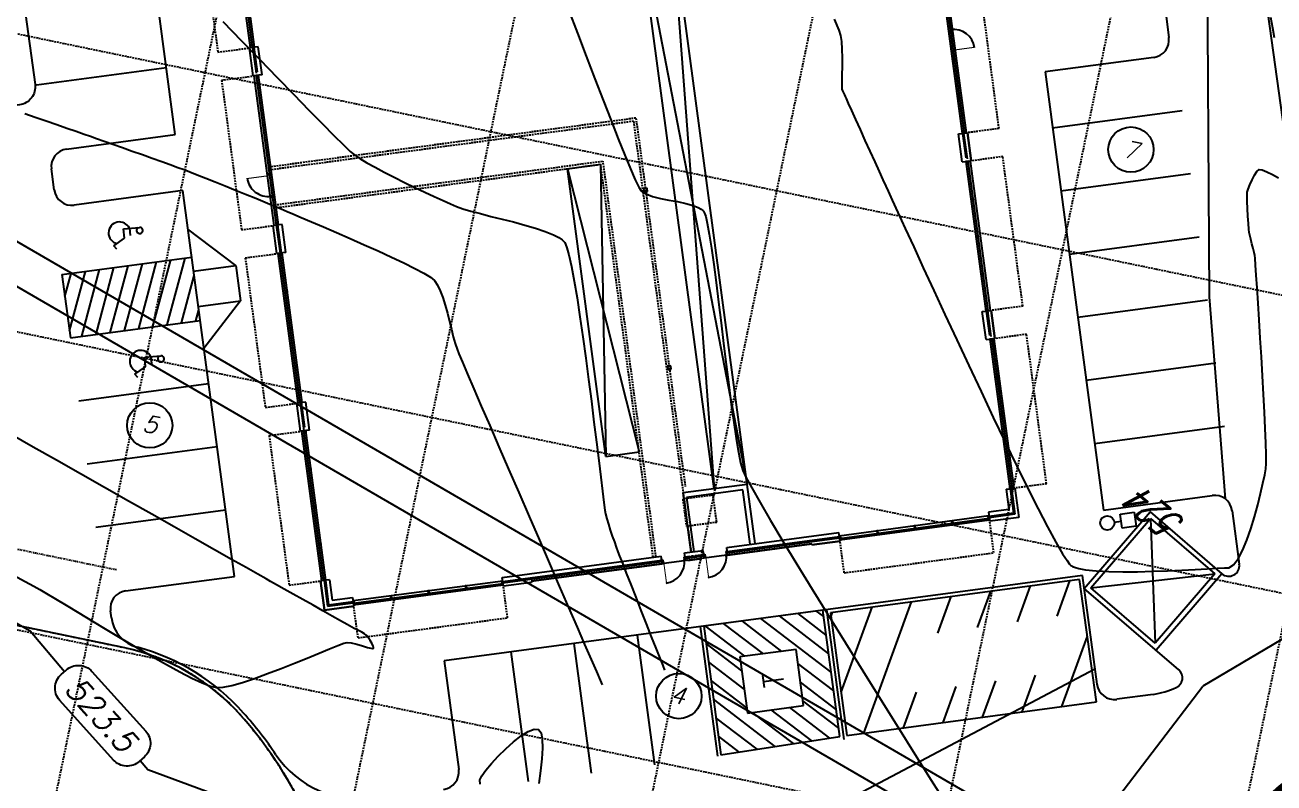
# Model space of a CAD drawing. Header units: inches. Extents: x 3071 to 5995, y 4947 to 7102.
# Drawn here: x 4533.5 to 4710, y 6255.8 to 6362.9 of the extents above; entities that cross this region are included whole.
import ezdxf
from ezdxf.enums import TextEntityAlignment as Align

# ---------------------------------------------------------------- set-up
doc = ezdxf.new("R2010")
doc.units = ezdxf.units.IN
doc.header["$MEASUREMENT"] = 0
for name, pattern in [('CENTER', [2, 1.25, -0.25, 0.25, -0.25]), ('CENTERX2', [4, 2.5, -0.5, 0.5, -0.5]), ('DASHED2', [0.375, 0.25, -0.125]), ('DIVIDE2', [0.625, 0.25, -0.125, 0, -0.125, 0, -0.125]), ('HIDDEN', [0.375, 0.25, -0.125])]:
    doc.linetypes.add(name, pattern=pattern)
for name, color, linetype in [('A-AREA', 77, 'Continuous'), ('A-COL', 77, 'CENTERX2'), ('A-COL-GRID', 6, 'CENTER'), ('A-FLOR-LEVL', 77, 'Continuous'), ('A-FLOR-OVHD', 8, 'DASHED2'), ('A-GLAZ', 77, 'Continuous'), ('A-GLAZ-SILL', 77, 'Continuous'), ('A-WALL', 77, 'Continuous'), ('A-WALL-FUTR', 5, 'DASHED2'), ('A-WALL-INTR', 77, 'Continuous'), ('A-WALL-MASN', 5, 'Continuous'), ('BOC', 4, 'Continuous'), ('COUNT', 11, 'Continuous'), ('DUMPSTER', 7, 'Continuous'), ('EC', 3, 'Continuous'), ('EX-BOC', 41, 'Continuous'), ('EX-STORM', 150, 'Continuous'), ('FIRELANE', 5, 'HIDDEN'), ('GRID', 254, 'HIDDEN'), ('hatch-ol', 7, 'Continuous'), ('HC-HATCH', 11, 'Continuous'), ('HC-MAN', 11, 'Continuous'), ('INLET PROTECTION', 5, 'Continuous'), ('LIGHTS', 7, 'Continuous'), ('LOADING-HAT', 253, 'Continuous'), ('PC', 43, 'Continuous'), ('STRIPING', 11, 'Continuous'), ('TRANS-PAD', 8, 'Continuous')]:
    doc.layers.add(name, color=color, linetype=linetype)
doc.layers.add('screen', color=2, linetype='Continuous', lineweight=0)
doc.styles.add('L60', font='SIMPLEX.shx', dxfattribs={"height": 2.4})
doc.styles.add('L80', font='simplex.shx', dxfattribs={"oblique": 15, "height": 4})
doc.styles.add('L80C', font='simplex.shx', dxfattribs={"width": 0.75, "oblique": 22, "height": 4})
doc.styles.add('SIMPLEX', font='simplex.shx')

# ---------------------------------------------------------------- blocks, each defined once
blk = doc.blocks.new('36R')
at = {"const_width": 1.75}
blk.add_lwpolyline([(-0.9, 0), (-0.9, 36)], dxfattribs=at)
blk.add_arc((0, 0), 36, 90, 180)

msp = doc.modelspace()

# ---------------------------------------------------------------- linework, layer by layer
at = {"color": 7}
for p, q in [((4568.19, 6341.89), (4567.86, 6341.85)), ((4567.88, 6341.68), (4567.86, 6341.85)), ((4568.22, 6341.73), (4567.88, 6341.68)), ((4568.22, 6341.73), (4568.19, 6341.89)), ((4568.61, 6338.75), (4568.28, 6338.71)), ((4568.3, 6338.55), (4568.28, 6338.71)), ((4568.63, 6338.59), (4568.3, 6338.55)), ((4568.63, 6338.59), (4568.61, 6338.75)), ((4629.61, 6288.11), (4629.45, 6288.09)), ((4629.45, 6288.09), (4629.49, 6287.76)), ((4629.61, 6288.11), (4629.66, 6287.78)), ((4632.75, 6288.53), (4632.58, 6288.51)), ((4632.58, 6288.51), (4632.63, 6288.18)), ((4632.79, 6288.2), (4632.63, 6288.18)), ((4632.75, 6288.53), (4632.79, 6288.2)), ((4623.66, 6287.32), (4623.5, 6287.3)), ((4623.5, 6287.3), (4623.54, 6286.97)), ((4623.71, 6286.99), (4623.54, 6286.97)), ((4623.66, 6287.32), (4623.71, 6286.99)), ((4626.8, 6287.74), (4626.64, 6287.72)), ((4626.64, 6287.72), (4626.68, 6287.39)), ((4626.85, 6287.41), (4626.68, 6287.39)), ((4626.8, 6287.74), (4626.85, 6287.41)), ((4629.66, 6287.78), (4629.49, 6287.76))]:
    msp.add_line(p, q, dxfattribs=at)
at = {"color": 7, "const_width": 0.146}
msp.add_lwpolyline([(4664.73, 6359.36), (4667.7, 6359.76)], dxfattribs=at)
at = {"color": 7}
msp.add_arc((4664.74, 6359.29), 3, 7.6144, 97.6144, dxfattribs=at)
at = {"layer": 'A-AREA', "color": 7}
for p, q in [((4565.39, 6359.69), (4562.57, 6380.84)), ((4663.72, 6368.8), (4666.55, 6347.66)), ((4565.23, 6359.67), (4565.39, 6359.69)), ((4565.76, 6355.71), (4565.23, 6359.67)), ((4565.92, 6355.73), (4565.76, 6355.71)), ((4568.75, 6334.58), (4565.92, 6355.73)), ((4666.55, 6347.66), (4666.71, 6347.68)), ((4666.71, 6347.68), (4667.24, 6343.72)), ((4667.24, 6343.72), (4667.08, 6343.69)), ((4667.08, 6343.69), (4669.9, 6322.55)), ((4568.58, 6334.56), (4568.75, 6334.58)), ((4569.11, 6330.6), (4568.58, 6334.56)), ((4569.28, 6330.62), (4569.11, 6330.6)), ((4572.11, 6309.47), (4569.28, 6330.62)), ((4669.9, 6322.55), (4670.07, 6322.57)), ((4670.07, 6322.57), (4670.6, 6318.61)), ((4670.6, 6318.61), (4670.43, 6318.58)), ((4670.43, 6318.58), (4673.26, 6297.44)), ((4571.94, 6309.45), (4572.11, 6309.47)), ((4572.47, 6305.49), (4571.94, 6309.45)), ((4572.64, 6305.51), (4572.47, 6305.49)), ((4575.46, 6284.36), (4572.64, 6305.51)), ((4673.26, 6297.44), (4673.43, 6297.46)), ((4673.43, 6297.46), (4673.98, 6293.33)), ((4673.98, 6293.33), (4669.85, 6292.78)), ((4669.83, 6292.94), (4648.68, 6290.12)), ((4669.85, 6292.78), (4669.83, 6292.94)), ((4648.7, 6289.95), (4644.74, 6289.42)), ((4648.68, 6290.12), (4648.7, 6289.95)), ((4644.72, 6289.59), (4605.07, 6284.29)), ((4644.74, 6289.42), (4644.72, 6289.59)), ((4575.3, 6284.34), (4575.46, 6284.36)), ((4575.85, 6280.21), (4575.3, 6284.34)), ((4601.1, 6283.76), (4579.96, 6280.93)), ((4601.13, 6283.59), (4601.1, 6283.76)), ((4605.09, 6284.12), (4601.13, 6283.59)), ((4605.07, 6284.29), (4605.09, 6284.12)), ((4579.96, 6280.93), (4579.98, 6280.76)), ((4579.98, 6280.76), (4575.85, 6280.21))]:
    msp.add_line(p, q, dxfattribs=at)
at = {"layer": 'A-COL', "color": 7}
for p, q in [((4621.43, 6339.86), (4620.94, 6339.8)), ((4620.94, 6339.8), (4621, 6339.3)), ((4621, 6339.3), (4621.5, 6339.37)), ((4621.5, 6339.37), (4621.43, 6339.86)), ((4624.79, 6314.75), (4624.29, 6314.69)), ((4624.29, 6314.69), (4624.36, 6314.19)), ((4624.85, 6314.26), (4624.79, 6314.75)), ((4624.36, 6314.19), (4624.85, 6314.26))]:
    msp.add_line(p, q, dxfattribs=at)
at = {"layer": 'A-COL-GRID', "color": 7}
msp.add_line((4629.45, 6288.05), (4626.81, 6287.7), dxfattribs=at)
at = {"layer": 'A-FLOR-LEVL', "color": 7}
for p, q in [((4630.9, 6297.37), (4620.12, 6378)), ((4620.12, 6378), (4635.57, 6297.99)), ((4635.57, 6297.99), (4624.79, 6378.63)), ((4624.79, 6378.63), (4630.9, 6297.37)), ((4610.19, 6342.6), (4614.87, 6343.23)), ((4615.62, 6301.94), (4610.19, 6342.6)), ((4610.19, 6342.6), (4620.3, 6302.57)), ((4614.87, 6343.23), (4615.62, 6301.94)), ((4615.62, 6301.94), (4620.3, 6302.57))]:
    msp.add_line(p, q, dxfattribs=at)
at = {"layer": 'A-FLOR-OVHD', "color": 7}
for p, q in [((4557.94, 6380.22), (4560.77, 6359.08)), ((4671.17, 6348.28), (4668.35, 6369.42)), ((4560.77, 6359.08), (4565.23, 6359.67)), ((4561.3, 6355.11), (4565.92, 6355.73)), ((4561.3, 6355.11), (4564.12, 6333.97)), ((4671.17, 6348.28), (4666.55, 6347.66)), ((4671.7, 6344.31), (4667.08, 6343.69)), ((4674.53, 6323.17), (4671.7, 6344.31)), ((4564.12, 6333.97), (4568.75, 6334.58)), ((4564.65, 6330), (4569.28, 6330.62)), ((4564.65, 6330), (4567.48, 6308.86)), ((4674.53, 6323.17), (4669.9, 6322.55)), ((4675.06, 6319.2), (4670.43, 6318.58)), ((4677.89, 6298.06), (4675.06, 6319.2)), ((4567.48, 6308.86), (4572.11, 6309.47)), ((4568.01, 6304.89), (4572.64, 6305.51)), ((4568.01, 6304.89), (4570.84, 6283.75)), ((4677.89, 6298.06), (4673.26, 6297.44)), ((4630.76, 6296.47), (4626.47, 6295.9)), ((4626.47, 6295.9), (4626.98, 6292.1)), ((4631.27, 6292.67), (4630.76, 6296.47)), ((4626.98, 6292.1), (4631.27, 6292.67)), ((4670.44, 6288.32), (4669.83, 6292.94)), ((4649.3, 6285.49), (4648.68, 6290.12)), ((4649.3, 6285.49), (4670.44, 6288.32)), ((4570.84, 6283.75), (4575.46, 6284.36)), ((4601.72, 6279.13), (4601.1, 6283.76)), ((4580.58, 6276.3), (4579.96, 6280.93)), ((4580.58, 6276.3), (4601.72, 6279.13))]:
    msp.add_line(p, q, dxfattribs=at)
at = {"layer": 'A-GLAZ', "color": 7}
for p, q in [((4565.95, 6359.94), (4565.62, 6359.89)), ((4565.62, 6359.89), (4565.64, 6359.73)), ((4565.64, 6359.73), (4565.97, 6359.77)), ((4565.97, 6359.77), (4565.95, 6359.94)), ((4664.89, 6358.2), (4664.56, 6358.15)), ((4664.56, 6358.15), (4664.58, 6357.99)), ((4664.58, 6357.99), (4664.91, 6358.03)), ((4664.91, 6358.03), (4664.89, 6358.2)), ((4566.5, 6355.81), (4566.17, 6355.76)), ((4566.17, 6355.76), (4566.19, 6355.6)), ((4566.19, 6355.6), (4566.52, 6355.64)), ((4566.52, 6355.64), (4566.5, 6355.81)), ((4665.59, 6352.91), (4665.26, 6352.87)), ((4665.26, 6352.87), (4665.28, 6352.7)), ((4665.28, 6352.7), (4665.61, 6352.75)), ((4665.61, 6352.75), (4665.59, 6352.91)), ((4567.21, 6350.52), (4566.88, 6350.48)), ((4566.88, 6350.48), (4566.9, 6350.31)), ((4566.9, 6350.31), (4567.23, 6350.36)), ((4567.23, 6350.36), (4567.21, 6350.52)), ((4666.28, 6347.79), (4665.95, 6347.75)), ((4665.95, 6347.75), (4665.97, 6347.58)), ((4665.97, 6347.58), (4666.3, 6347.62)), ((4666.3, 6347.62), (4666.28, 6347.79)), ((4567.91, 6345.23), (4567.58, 6345.19)), ((4567.58, 6345.19), (4567.61, 6345.02)), ((4567.61, 6345.02), (4567.94, 6345.07)), ((4567.94, 6345.07), (4567.91, 6345.23)), ((4666.83, 6343.66), (4666.5, 6343.62)), ((4666.5, 6343.62), (4666.52, 6343.45)), ((4666.52, 6343.45), (4666.85, 6343.5)), ((4666.85, 6343.5), (4666.83, 6343.66)), ((4568.62, 6339.95), (4568.29, 6339.9)), ((4568.29, 6339.9), (4568.31, 6339.74)), ((4568.31, 6339.74), (4568.64, 6339.78)), ((4568.64, 6339.78), (4568.62, 6339.95)), ((4667.54, 6338.37), (4667.21, 6338.33)), ((4667.21, 6338.33), (4667.23, 6338.16)), ((4667.23, 6338.16), (4667.56, 6338.21)), ((4667.56, 6338.21), (4667.54, 6338.37)), ((4569.31, 6334.83), (4568.98, 6334.78)), ((4568.98, 6334.78), (4569, 6334.62)), ((4569, 6334.62), (4569.33, 6334.66)), ((4569.33, 6334.66), (4569.31, 6334.83)), ((4668.24, 6333.09), (4667.91, 6333.04)), ((4667.91, 6333.04), (4667.93, 6332.88)), ((4667.93, 6332.88), (4668.26, 6332.92)), ((4668.26, 6332.92), (4668.24, 6333.09)), ((4569.86, 6330.7), (4569.53, 6330.65)), ((4569.53, 6330.65), (4569.55, 6330.49)), ((4569.55, 6330.49), (4569.88, 6330.53)), ((4569.88, 6330.53), (4569.86, 6330.7)), ((4668.95, 6327.8), (4668.62, 6327.76)), ((4668.62, 6327.76), (4668.64, 6327.59)), ((4668.64, 6327.59), (4668.97, 6327.64)), ((4668.97, 6327.64), (4668.95, 6327.8)), ((4570.56, 6325.41), (4570.23, 6325.37)), ((4570.23, 6325.37), (4570.26, 6325.2)), ((4570.26, 6325.2), (4570.59, 6325.25)), ((4570.59, 6325.25), (4570.56, 6325.41)), ((4669.63, 6322.68), (4669.3, 6322.64)), ((4669.3, 6322.64), (4669.33, 6322.47)), ((4669.33, 6322.47), (4669.66, 6322.52)), ((4669.66, 6322.52), (4669.63, 6322.68)), ((4571.27, 6320.12), (4570.94, 6320.08)), ((4570.94, 6320.08), (4570.96, 6319.91)), ((4570.96, 6319.91), (4571.29, 6319.96)), ((4571.29, 6319.96), (4571.27, 6320.12)), ((4670.19, 6318.55), (4669.86, 6318.51)), ((4669.86, 6318.51), (4669.88, 6318.34)), ((4669.88, 6318.34), (4670.21, 6318.39)), ((4670.21, 6318.39), (4670.19, 6318.55)), ((4571.98, 6314.84), (4571.65, 6314.79)), ((4571.65, 6314.79), (4571.67, 6314.63)), ((4571.67, 6314.63), (4572, 6314.67)), ((4572, 6314.67), (4571.98, 6314.84)), ((4670.89, 6313.26), (4670.56, 6313.22)), ((4670.56, 6313.22), (4670.58, 6313.05)), ((4670.58, 6313.05), (4670.91, 6313.1)), ((4670.91, 6313.1), (4670.89, 6313.26)), ((4572.66, 6309.72), (4572.33, 6309.67)), ((4572.33, 6309.67), (4572.35, 6309.51)), ((4572.35, 6309.51), (4572.68, 6309.55)), ((4572.68, 6309.55), (4572.66, 6309.72)), ((4671.6, 6307.98), (4671.27, 6307.93)), ((4671.27, 6307.93), (4671.29, 6307.77)), ((4671.29, 6307.77), (4671.62, 6307.81)), ((4671.62, 6307.81), (4671.6, 6307.98)), ((4573.22, 6305.59), (4572.88, 6305.54)), ((4572.88, 6305.54), (4572.91, 6305.38)), ((4573.24, 6305.42), (4573.22, 6305.59)), ((4572.91, 6305.38), (4573.24, 6305.42)), ((4672.31, 6302.69), (4671.98, 6302.65)), ((4671.98, 6302.65), (4672, 6302.48)), ((4672, 6302.48), (4672.33, 6302.53)), ((4672.33, 6302.53), (4672.31, 6302.69)), ((4573.92, 6300.3), (4573.59, 6300.26)), ((4573.59, 6300.26), (4573.61, 6300.09)), ((4573.94, 6300.14), (4573.92, 6300.3)), ((4573.61, 6300.09), (4573.94, 6300.14)), ((4672.99, 6297.57), (4672.66, 6297.53)), ((4672.66, 6297.53), (4672.68, 6297.36)), ((4672.68, 6297.36), (4673.01, 6297.41)), ((4673.01, 6297.41), (4672.99, 6297.57)), ((4574.63, 6295.01), (4574.3, 6294.97)), ((4574.3, 6294.97), (4574.32, 6294.8)), ((4574.65, 6294.85), (4574.63, 6295.01)), ((4574.32, 6294.8), (4574.65, 6294.85)), ((4669.75, 6293.52), (4669.58, 6293.5)), ((4669.58, 6293.5), (4669.63, 6293.17)), ((4669.63, 6293.17), (4669.79, 6293.19)), ((4669.79, 6293.19), (4669.75, 6293.52)), ((4654.05, 6291.42), (4653.89, 6291.4)), ((4654.1, 6291.09), (4654.05, 6291.42)), ((4659.34, 6292.13), (4659.18, 6292.11)), ((4659.18, 6292.11), (4659.22, 6291.78)), ((4659.22, 6291.78), (4659.38, 6291.8)), ((4659.38, 6291.8), (4659.34, 6292.13)), ((4664.63, 6292.84), (4664.46, 6292.81)), ((4664.46, 6292.81), (4664.51, 6292.48)), ((4664.51, 6292.48), (4664.67, 6292.51)), ((4664.67, 6292.51), (4664.63, 6292.84)), ((4575.34, 6289.73), (4575, 6289.68)), ((4575, 6289.68), (4575.03, 6289.52)), ((4575.36, 6289.56), (4575.34, 6289.73)), ((4648.77, 6290.72), (4648.6, 6290.69)), ((4648.6, 6290.69), (4648.65, 6290.36)), ((4648.65, 6290.36), (4648.81, 6290.39)), ((4648.81, 6290.39), (4648.77, 6290.72)), ((4653.89, 6291.4), (4653.93, 6291.07)), ((4653.93, 6291.07), (4654.1, 6291.09)), ((4575.03, 6289.52), (4575.36, 6289.56)), ((4576.02, 6284.61), (4575.69, 6284.56)), ((4575.69, 6284.56), (4575.71, 6284.4)), ((4575.71, 6284.4), (4576.04, 6284.44)), ((4576.04, 6284.44), (4576.02, 6284.61)), ((4590.62, 6282.94), (4590.45, 6282.92)), ((4590.45, 6282.92), (4590.5, 6282.59)), ((4590.5, 6282.59), (4590.66, 6282.61)), ((4590.66, 6282.61), (4590.62, 6282.94)), ((4595.91, 6283.65), (4595.74, 6283.63)), ((4595.74, 6283.63), (4595.78, 6283.3)), ((4595.78, 6283.3), (4595.95, 6283.32)), ((4595.95, 6283.32), (4595.91, 6283.65)), ((4601.03, 6284.33), (4600.86, 6284.31)), ((4600.86, 6284.31), (4600.91, 6283.98)), ((4600.91, 6283.98), (4601.07, 6284)), ((4601.07, 6284), (4601.03, 6284.33)), ((4580.05, 6281.53), (4579.88, 6281.51)), ((4579.88, 6281.51), (4579.93, 6281.18)), ((4579.93, 6281.18), (4580.09, 6281.2)), ((4580.09, 6281.2), (4580.05, 6281.53)), ((4585.33, 6282.24), (4585.17, 6282.21)), ((4585.17, 6282.21), (4585.21, 6281.88)), ((4585.21, 6281.88), (4585.38, 6281.91)), ((4585.38, 6281.91), (4585.33, 6282.24))]:
    msp.add_line(p, q, dxfattribs=at)
at = {"layer": 'A-GLAZ-SILL', "color": 7}
for p, q in [((4562.81, 6380.87), (4565.64, 6359.73)), ((4565.97, 6359.77), (4563.14, 6380.92)), ((4663.14, 6368.73), (4665.97, 6347.58)), ((4666.3, 6347.62), (4663.47, 6368.77)), ((4565.64, 6359.73), (4565.97, 6359.77)), ((4566.5, 6355.81), (4566.17, 6355.76)), ((4566.17, 6355.76), (4569, 6334.62)), ((4569.33, 6334.66), (4566.5, 6355.81)), ((4665.97, 6347.58), (4666.3, 6347.62)), ((4666.83, 6343.66), (4666.5, 6343.62)), ((4666.5, 6343.62), (4669.33, 6322.47)), ((4669.66, 6322.52), (4666.83, 6343.66)), ((4569, 6334.62), (4569.33, 6334.66)), ((4569.86, 6330.7), (4569.53, 6330.65)), ((4569.53, 6330.65), (4572.35, 6309.51)), ((4572.68, 6309.55), (4569.86, 6330.7)), ((4669.33, 6322.47), (4669.66, 6322.52)), ((4670.19, 6318.55), (4669.86, 6318.51)), ((4669.86, 6318.51), (4672.68, 6297.36)), ((4673.01, 6297.41), (4670.19, 6318.55)), ((4572.35, 6309.51), (4572.68, 6309.55)), ((4573.22, 6305.59), (4572.88, 6305.54)), ((4572.88, 6305.54), (4575.71, 6284.4)), ((4576.04, 6284.44), (4573.22, 6305.59)), ((4672.68, 6297.36), (4673.01, 6297.41)), ((4669.75, 6293.52), (4648.6, 6290.69)), ((4648.65, 6290.36), (4669.79, 6293.19)), ((4669.79, 6293.19), (4669.75, 6293.52)), ((4648.6, 6290.69), (4648.65, 6290.36)), ((4575.71, 6284.4), (4576.04, 6284.44)), ((4601.03, 6284.33), (4579.88, 6281.51)), ((4579.93, 6281.18), (4601.07, 6284)), ((4601.07, 6284), (4601.03, 6284.33)), ((4579.88, 6281.51), (4579.93, 6281.18))]:
    msp.add_line(p, q, dxfattribs=at)
at = {"layer": 'A-WALL', "color": 7}
for p, q in [((4566.49, 6359.84), (4565.23, 6359.67)), ((4565.76, 6355.71), (4565.23, 6359.67)), ((4567.02, 6355.88), (4566.49, 6359.84)), ((4567.02, 6355.88), (4565.76, 6355.71)), ((4665.45, 6347.51), (4666.71, 6347.68)), ((4665.98, 6343.55), (4665.45, 6347.51)), ((4667.24, 6343.72), (4666.71, 6347.68)), ((4665.98, 6343.55), (4667.24, 6343.72)), ((4569.84, 6334.73), (4568.58, 6334.56)), ((4569.11, 6330.6), (4568.58, 6334.56)), ((4570.37, 6330.77), (4569.84, 6334.73)), ((4570.37, 6330.77), (4569.11, 6330.6)), ((4668.81, 6322.4), (4670.07, 6322.57)), ((4669.34, 6318.44), (4668.81, 6322.4)), ((4670.6, 6318.61), (4670.07, 6322.57)), ((4669.34, 6318.44), (4670.6, 6318.61)), ((4573.2, 6309.62), (4571.94, 6309.45)), ((4572.47, 6305.49), (4571.94, 6309.45)), ((4573.73, 6305.66), (4573.2, 6309.62)), ((4573.73, 6305.66), (4572.47, 6305.49)), ((4672.17, 6297.29), (4673.43, 6297.46)), ((4672.17, 6297.29), (4672.55, 6294.42)), ((4673.43, 6297.46), (4673.98, 6293.33)), ((4672.55, 6294.42), (4669.68, 6294.04)), ((4669.68, 6294.04), (4669.85, 6292.78)), ((4673.98, 6293.33), (4669.85, 6292.78)), ((4632.68, 6289.09), (4648.53, 6291.21)), ((4644.74, 6289.42), (4648.7, 6289.95)), ((4648.7, 6289.95), (4648.53, 6291.21)), ((4626.73, 6288.3), (4629.37, 6288.65)), ((4626.87, 6287.2), (4626.73, 6288.3)), ((4629.52, 6287.55), (4629.37, 6288.65)), ((4632.49, 6287.95), (4644.72, 6289.59)), ((4632.82, 6288), (4632.68, 6289.09)), ((4644.72, 6289.59), (4644.74, 6289.42)), ((4600.96, 6284.85), (4623.42, 6287.85)), ((4605.07, 6284.29), (4623.9, 6286.8)), ((4623.57, 6286.76), (4623.42, 6287.85)), ((4627.2, 6287.25), (4629.19, 6287.51)), ((4576.56, 6284.51), (4575.3, 6284.34)), ((4575.3, 6284.34), (4575.85, 6280.21)), ((4576.56, 6284.51), (4576.94, 6281.64)), ((4601.13, 6283.59), (4600.96, 6284.85)), ((4605.09, 6284.12), (4601.13, 6283.59)), ((4605.07, 6284.29), (4605.09, 6284.12)), ((4576.94, 6281.64), (4579.81, 6282.02)), ((4579.81, 6282.02), (4579.98, 6280.76)), ((4575.85, 6280.21), (4579.98, 6280.76))]:
    msp.add_line(p, q, dxfattribs=at)
at = {"layer": 'A-WALL-FUTR', "color": 7}
for p, q in [((4619.86, 6349.76), (4568.07, 6342.84)), ((4619.86, 6349.76), (4626.82, 6297.7)), ((4619.51, 6349.3), (4568.12, 6342.43)), ((4619.51, 6349.3), (4627.65, 6288.42)), ((4568.78, 6337.48), (4615.21, 6343.68)), ((4568.84, 6337.08), (4614.87, 6343.23)), ((4622.29, 6287.7), (4614.87, 6343.23)), ((4622.69, 6287.76), (4615.21, 6343.68))]:
    msp.add_line(p, q, dxfattribs=at)
at = {"layer": 'A-WALL-INTR', "color": 7}
for p, q in [((4635.57, 6297.99), (4626.53, 6296.78)), ((4627.65, 6288.42), (4626.53, 6296.78)), ((4634.98, 6297.22), (4627.02, 6296.15)), ((4636.01, 6289.54), (4634.98, 6297.22)), ((4636.69, 6289.63), (4635.57, 6297.99)), ((4627.02, 6296.15), (4628.05, 6288.47))]:
    msp.add_line(p, q, dxfattribs=at)
at = {"layer": 'A-WALL-MASN', "color": 7}
for p, q in [((4566.21, 6356.1), (4565.72, 6359.74)), ((4566.35, 6356.29), (4565.89, 6359.76)), ((4666.51, 6344.12), (4666.05, 6347.59)), ((4666.7, 6343.98), (4666.22, 6347.61)), ((4569.61, 6330.66), (4569.08, 6334.63)), ((4569.78, 6330.69), (4569.25, 6334.65)), ((4669.87, 6319.01), (4669.41, 6322.48)), ((4670.06, 6318.87), (4669.57, 6322.5)), ((4572.97, 6305.55), (4572.44, 6309.52)), ((4573.07, 6306.07), (4572.6, 6309.54)), ((4672.76, 6297.37), (4673.23, 6293.9)), ((4672.93, 6297.39), (4673.42, 6293.76)), ((4673.23, 6293.9), (4669.76, 6293.44)), ((4673.42, 6293.76), (4669.78, 6293.27)), ((4632.76, 6288.49), (4648.61, 6290.61)), ((4632.78, 6288.33), (4648.64, 6290.45)), ((4626.81, 6287.7), (4629.45, 6288.05)), ((4626.83, 6287.53), (4629.47, 6287.89)), ((4601.04, 6284.25), (4623.5, 6287.26)), ((4601.06, 6284.09), (4623.53, 6287.09)), ((4575.79, 6284.41), (4576.28, 6280.77)), ((4575.96, 6284.43), (4576.42, 6280.96)), ((4576.28, 6280.77), (4579.91, 6281.26)), ((4576.42, 6280.96), (4579.89, 6281.43))]:
    msp.add_line(p, q, dxfattribs=at)
at = {"layer": 'BOC', "color": 7}
for p, q in [((4554.76, 6347.44), (4547.47, 6401.95)), ((4694.78, 6364.11), (4695.18, 6361.14)), ((4693.03, 6358.33), (4677.67, 6356.27)), ((4677.67, 6356.27), (4685.95, 6294.36)), ((4539.39, 6345.38), (4554.76, 6347.44)), ((4537.64, 6339.6), (4537.25, 6342.57)), ((4555.82, 6339.51), (4540.45, 6337.45)), ((4563.1, 6284.99), (4555.82, 6339.51)), ((4563.29, 6328.9), (4556.55, 6334.06)), ((4557.34, 6328.11), (4563.29, 6328.9)), ((4563.29, 6328.9), (4563.95, 6323.95)), ((4558, 6323.15), (4563.95, 6323.95)), ((4563.95, 6323.95), (4558.8, 6317.21)), ((4685.95, 6294.36), (4701.31, 6296.42)), ((4683.22, 6283.29), (4692.52, 6294.09)), ((4692.52, 6294.09), (4702.67, 6285.36)), ((4704.12, 6294.27), (4705.13, 6286.7)), ((4547.74, 6282.94), (4563.1, 6284.99)), ((4682.96, 6285.11), (4592.76, 6273.06)), ((4685.02, 6269.75), (4682.96, 6285.11)), ((4696.58, 6271.79), (4683.22, 6283.29)), ((4545.73, 6279.13), (4545.59, 6280.13)), ((4592.76, 6273.06), (4594.82, 6257.69)), ((4692.95, 6268.29), (4687.83, 6267.61))]:
    msp.add_line(p, q, dxfattribs=at)
for centre, radius, start, end in [((4692.7, 6360.8), 2.5, 277.6144, 7.6144), ((4539.72, 6342.9), 2.5, 97.6144, 187.6144), ((4540.12, 6339.93), 2.5, 187.6144, 277.6144), ((4701.64, 6293.94), 2.5, 7.6144, 97.6144), ((4703.64, 6286.5), 1.5, 229.2934, 7.6144), ((4548.07, 6280.46), 2.5, 97.6144, 187.6144), ((4550.68, 6279.8), 5, 187.6144, 255.0366), ((4541.52, 6245.5), 30.5, 41.4027, 75.0366), ((4695.6, 6270.65), 1.5, 293.2682, 49.2934), ((4687.49, 6270.08), 2.5, 187.6144, 277.6144), ((4690.16, 6283.32), 15.29, 280.5251, 293.2682), ((4519.02, 6225.66), 60.5, 34.3223, 41.4027), ((4580.96, 6267.95), 14.5, 214.3223, 277.6144), ((4592.34, 6257.36), 2.5, 277.6144, 7.6144)]:
    msp.add_arc(centre, radius, start, end, dxfattribs=at)
at = {"layer": 'COUNT', "color": 7}
msp.add_circle((4625.92, 6268.06), 3.2, dxfattribs=at)
at = {"layer": 'DUMPSTER', "color": 7}
for p, q in [((4684.16, 6283.36), (4692.59, 6293.15)), ((4692.59, 6293.15), (4701.68, 6285.33)), ((4692.59, 6293.15), (4693.26, 6275.53)), ((4684.16, 6283.36), (4701.68, 6285.33)), ((4701.68, 6285.33), (4693.26, 6275.53)), ((4693.26, 6275.53), (4684.16, 6283.36))]:
    msp.add_line(p, q, dxfattribs=at)
at = {"layer": 'EC', "color": 44, "ltscale": 0.4, "flags": 128}
for points, elevation in [([(4610.33, 6365.04), (4611.59, 6361.76), (4612.84, 6358.5), (4614.06, 6355.32), (4615.23, 6352.27), (4616.34, 6349.42), (4617.36, 6346.81), (4618.29, 6344.5), (4619.09, 6342.56), (4619.75, 6341.04), (4620.26, 6339.99), (4620.6, 6339.48), (4621.28, 6339.04), (4622.21, 6338.69), (4623.31, 6338.41), (4624.5, 6338.17), (4625.72, 6337.95), (4626.89, 6337.7), (4627.95, 6337.41), (4628.66, 6337.13), (4629.09, 6336.87), (4629.32, 6336.68), (4629.42, 6336.58), (4629.46, 6336.51), (4629.56, 6336.31), (4629.72, 6335.83), (4629.94, 6334.91), (4630.23, 6333.34), (4630.54, 6331.37), (4630.86, 6329.07), (4631.2, 6326.5), (4631.54, 6323.73), (4631.89, 6320.84), (4632.25, 6317.88), (4632.61, 6314.92), (4632.97, 6312.04), (4633.32, 6309.29), (4633.67, 6306.75), (4634.01, 6304.48), (4634.34, 6302.55), (4634.65, 6301.02), (4634.95, 6299.97), (4635.39, 6299.02), (4636.22, 6297.48), (4637.4, 6295.42), (4638.88, 6292.9), (4640.63, 6289.98), (4642.6, 6286.73), (4644.76, 6283.2), (4647.06, 6279.47), (4649.46, 6275.59), (4651.92, 6271.63), (4654.41, 6267.64), (4656.88, 6263.7), (4659.28, 6259.87), (4661.59, 6256.2), (4663.75, 6252.77)], 523), ([(4561.48, 6363.42), (4564.12, 6360.69), (4566.7, 6358.03), (4569.17, 6355.48), (4571.49, 6353.09), (4573.63, 6350.89), (4575.54, 6348.95), (4577.18, 6347.29), (4578.51, 6345.98), (4579.48, 6345.05), (4580.06, 6344.55), (4580.83, 6344.04), (4581.82, 6343.45), (4582.99, 6342.8), (4584.29, 6342.1), (4585.69, 6341.39), (4587.14, 6340.66), (4588.6, 6339.95), (4590.02, 6339.27), (4591.36, 6338.65), (4592.59, 6338.09), (4593.65, 6337.62), (4594.5, 6337.25), (4595.39, 6336.94), (4596.53, 6336.6), (4597.88, 6336.25), (4599.37, 6335.87), (4600.95, 6335.48), (4602.57, 6335.07), (4604.15, 6334.64), (4605.66, 6334.2), (4607.03, 6333.73), (4608.2, 6333.25), (4608.96, 6332.86), (4609.41, 6332.55), (4609.64, 6332.35), (4609.74, 6332.24), (4609.8, 6332.16), (4609.92, 6331.93), (4610.11, 6331.41), (4610.39, 6330.42), (4610.75, 6328.77), (4611.14, 6326.72), (4611.54, 6324.33), (4611.95, 6321.68), (4612.36, 6318.82), (4612.77, 6315.84), (4613.17, 6312.79), (4613.56, 6309.75), (4613.93, 6306.79), (4614.28, 6303.96), (4614.59, 6301.35), (4614.88, 6299.01), (4615.12, 6297.02), (4615.31, 6295.45), (4615.46, 6294.36), (4615.55, 6293.81), (4615.73, 6293.13), (4615.96, 6292.36), (4616.23, 6291.53), (4616.52, 6290.69), (4616.81, 6289.87), (4617.08, 6289.11), (4617.32, 6288.44), (4617.55, 6287.85), (4617.94, 6286.83), (4618.48, 6285.46), (4619.12, 6283.84), (4619.82, 6282.04), (4620.57, 6280.15), (4621.31, 6278.27), (4622.03, 6276.46), (4622.68, 6274.82), (4623.23, 6273.43), (4623.65, 6272.37), (4623.9, 6271.74)], 522), ([(4647.87, 6363.74), (4648.51, 6362.17), (4648.77, 6361.45), (4648.9, 6360.58), (4648.97, 6359.48), (4649, 6358.27), (4649, 6357.03), (4648.98, 6355.87), (4648.96, 6354.89), (4648.95, 6354.18), (4648.96, 6353.85), (4649.04, 6353.6), (4649.17, 6353.33), (4649.31, 6353.05), (4649.43, 6352.81), (4649.56, 6352.51), (4649.87, 6351.82), (4650.33, 6350.81), (4650.89, 6349.56), (4651.53, 6348.13), (4652.22, 6346.61), (4652.92, 6345.06), (4653.6, 6343.57), (4654.22, 6342.2), (4654.76, 6341.03), (4655.17, 6340.13), (4655.49, 6339.44), (4656.07, 6338.17), (4656.89, 6336.4), (4657.91, 6334.17), (4659.11, 6331.56), (4660.46, 6328.61), (4661.94, 6325.4), (4663.53, 6321.98), (4665.19, 6318.42), (4666.89, 6314.77), (4668.63, 6311.1), (4670.35, 6307.46), (4672.05, 6303.93), (4673.7, 6300.55), (4675.26, 6297.39), (4676.71, 6294.51), (4678.03, 6291.98), (4679.18, 6289.84), (4680.15, 6288.18), (4680.78, 6287.22), (4681.15, 6286.73), (4681.34, 6286.53), (4681.43, 6286.47), (4681.55, 6286.4), (4681.85, 6286.27), (4682.43, 6286.1), (4683.41, 6285.92), (4684.92, 6285.76), (4686.69, 6285.67), (4688.65, 6285.64), (4690.72, 6285.65), (4692.86, 6285.7), (4694.97, 6285.78), (4697.01, 6285.87), (4698.91, 6285.97), (4700.58, 6286.06), (4701.98, 6286.14), (4703.03, 6286.19), (4703.66, 6286.2)], 524), ([(4533.47, 6350.41), (4534.97, 6349.88), (4536.5, 6349.35), (4538, 6348.83), (4539.43, 6348.34), (4540.73, 6347.89), (4541.86, 6347.5), (4542.76, 6347.18), (4543.64, 6346.87), (4544.72, 6346.49), (4545.94, 6346.06), (4547.28, 6345.59), (4548.68, 6345.1), (4550.1, 6344.6), (4551.5, 6344.1), (4552.83, 6343.63), (4554.05, 6343.18), (4555.13, 6342.79), (4556, 6342.47), (4556.82, 6342.15), (4557.85, 6341.75), (4559.05, 6341.27), (4560.38, 6340.74), (4561.79, 6340.18), (4563.24, 6339.59), (4564.7, 6339), (4566.12, 6338.42), (4567.45, 6337.87), (4568.67, 6337.37), (4569.71, 6336.92), (4570.56, 6336.56), (4571.37, 6336.21), (4572.54, 6335.71), (4574, 6335.1), (4575.68, 6334.38), (4577.53, 6333.59), (4579.48, 6332.74), (4581.47, 6331.86), (4583.44, 6330.98), (4585.32, 6330.11), (4587.07, 6329.28), (4588.6, 6328.51), (4589.87, 6327.83), (4590.82, 6327.25), (4591.37, 6326.8), (4591.81, 6326.16), (4592.21, 6325.34), (4592.57, 6324.38), (4592.91, 6323.31), (4593.21, 6322.18), (4593.5, 6321.03), (4593.78, 6319.91), (4594.04, 6318.85), (4594.31, 6317.89), (4594.58, 6317.09), (4594.84, 6316.44), (4595.34, 6315.25), (4596.05, 6313.58), (4596.95, 6311.49), (4598, 6309.04), (4599.19, 6306.29), (4600.49, 6303.29), (4601.86, 6300.12), (4603.29, 6296.82), (4604.75, 6293.46), (4606.21, 6290.1), (4607.64, 6286.8), (4609.02, 6283.61), (4610.33, 6280.6), (4611.53, 6277.83), (4612.61, 6275.36), (4613.53, 6273.24), (4614.27, 6271.55), (4614.8, 6270.33), (4615.09, 6269.64)], 521), ([(4531.91, 6285.18), (4533.52, 6284.28), (4534.78, 6283.58), (4535.62, 6283.11), (4536.55, 6282.58), (4537.81, 6281.83), (4539.34, 6280.9), (4541.1, 6279.83), (4543.04, 6278.66), (4545.09, 6277.42), (4547.22, 6276.15), (4549.37, 6274.88), (4551.48, 6273.66), (4553.51, 6272.52), (4555.4, 6271.49), (4557.1, 6270.61), (4558.57, 6269.93), (4559.74, 6269.47), (4560.57, 6269.27), (4561.5, 6269.32), (4562.75, 6269.58), (4564.27, 6270.01), (4565.97, 6270.57), (4567.8, 6271.24), (4569.7, 6271.96), (4571.58, 6272.71), (4573.39, 6273.44), (4575.07, 6274.13), (4576.53, 6274.73), (4577.73, 6275.21), (4578.58, 6275.53), (4579.03, 6275.65), (4579.63, 6275.59), (4580.39, 6275.41), (4581.2, 6275.17), (4581.93, 6274.95), (4582.39, 6274.82), (4582.63, 6274.78), (4582.72, 6274.79), (4582.74, 6274.81), (4582.76, 6274.84), (4582.76, 6274.92), (4582.71, 6275.11), (4582.56, 6275.45), (4582.3, 6275.92), (4582, 6276.35), (4581.75, 6276.67), (4581.48, 6276.88), (4581.13, 6277.09), (4580.74, 6277.29), (4580.36, 6277.47), (4580.04, 6277.63), (4579.72, 6277.81), (4579.06, 6278.19), (4578.11, 6278.72), (4576.94, 6279.38), (4575.62, 6280.12), (4574.22, 6280.9), (4572.8, 6281.7), (4571.42, 6282.48), (4570.16, 6283.19), (4569.07, 6283.8), (4568.23, 6284.28), (4567.58, 6284.64), (4566.41, 6285.3), (4564.76, 6286.23), (4562.7, 6287.39), (4560.29, 6288.76), (4557.56, 6290.3), (4554.59, 6291.97), (4551.43, 6293.76), (4548.13, 6295.63), (4544.75, 6297.54), (4541.35, 6299.47), (4537.97, 6301.39), (4534.68, 6303.26), (4531.54, 6305.06)], 521)]:
    msp.add_lwpolyline(points, dxfattribs=dict(at, elevation=elevation))
at = {"layer": 'EC', "color": 44, "ltscale": 0.5, "flags": 128}
for points, elevation in [([(4710.11, 6361.12), (4709.85, 6362.46), (4709.57, 6363.96)], 524), ([(4703.66, 6286.2), (4704.32, 6286.62), (4704.96, 6287.46), (4705.59, 6288.64), (4706.19, 6290.08), (4706.76, 6291.69), (4707.28, 6293.38), (4707.74, 6295.08), (4708.15, 6296.69), (4708.47, 6298.14), (4708.72, 6299.34), (4708.87, 6300.2), (4708.91, 6300.94), (4708.91, 6302.18), (4708.87, 6303.85), (4708.8, 6305.87), (4708.69, 6308.17), (4708.56, 6310.68), (4708.42, 6313.31), (4708.26, 6315.99), (4708.1, 6318.65), (4707.94, 6321.22), (4707.79, 6323.61), (4707.65, 6325.75), (4707.52, 6327.57), (4707.42, 6328.99), (4707.35, 6329.94), (4707.32, 6330.35), (4707.24, 6330.74), (4707.09, 6331.31), (4706.92, 6331.97), (4706.75, 6332.63), (4706.61, 6333.2), (4706.53, 6333.59), (4706.48, 6334.05), (4706.42, 6334.86), (4706.35, 6335.88), (4706.29, 6336.97), (4706.25, 6337.99), (4706.23, 6338.81), (4706.26, 6339.28), (4706.39, 6339.71), (4706.63, 6340.33), (4706.94, 6341.04), (4707.28, 6341.71), (4707.63, 6342.23), (4707.94, 6342.49), (4708.35, 6342.43), (4709.01, 6342.17), (4709.82, 6341.76), (4710.66, 6341.29)], 524), ([(4597.84, 6255.62), (4597.81, 6256.21), (4598.08, 6256.78), (4598.65, 6257.58), (4599.44, 6258.53), (4600.4, 6259.58), (4601.47, 6260.63), (4602.57, 6261.61), (4603.65, 6262.45), (4604.64, 6263.08), (4605.47, 6263.4), (4606.09, 6263.36), (4606.44, 6262.88), (4606.61, 6261.97), (4606.64, 6260.71), (4606.55, 6259.18), (4606.37, 6257.49), (4606.11, 6255.71)], 520)]:
    msp.add_lwpolyline(points, dxfattribs=dict(at, elevation=elevation))
at = {"layer": 'EX-BOC', "color": 7, "elevation": 523.43}
msp.add_lwpolyline([(4699.95, 6433.68), (4704.89, 6396.4), (4708.9, 6366.5), (4712.52, 6340.43), (4720.06, 6284.65), (4720.91, 6278.65), (4728.53, 6220.93, -0.348791), (4713.69, 6201.04, 5.930242)], format="xyb", dxfattribs=at)
at = {"layer": 'EX-STORM', "color": 5}
for p, q in [((4748.25, 6207.05), (4245.11, 6498.96)), ((4745.49, 6202.29), (4240.79, 6495.11))]:
    msp.add_line(p, q, dxfattribs=at)
at = {"layer": 'FIRELANE', "color": 7}
msp.add_line((4547.62, 6274.87), (4181.78, 6350.82), dxfattribs=at)
for centre, radius, start, end in [((4541.52, 6245.5), 30, 41.4027, 78.2726), ((4519.02, 6225.66), 60, 6.3607, 41.4027)]:
    msp.add_arc(centre, radius, start, end, dxfattribs=at)
at = {"layer": 'GRID', "color": 253, "linetype": 'HIDDEN'}
for p, q in [((4650.74, 6800.56), (4358.63, 5386.49)), ((4691.13, 6792.22), (4399.03, 5378.14)), ((4731.53, 6783.87), (4439.43, 5369.8)), ((4771.93, 6775.53), (4479.82, 5361.45)), ((4812.33, 6767.19), (4520.22, 5353.11)), ((3347.03, 6606.54), (5851.65, 6089.16)), ((3338.69, 6566.14), (5843.31, 6048.77)), ((3330.34, 6525.75), (5834.96, 6008.37))]:
    msp.add_line(p, q, dxfattribs=at)
at = {"layer": 'hatch-ol', "linetype": 'Continuous'}
msp.add_line((4702.67, 6285.36), (4693.37, 6274.56), dxfattribs=at)
msp.add_lwpolyline([(4644.66, 6190.99, -0.066552), (4636.78, 6192.78), (4598.32, 6207.1, -0.283051), (4578.65, 6232.31, 0.154102), (4564.02, 6265.34, 0.159579), (4547.62, 6274.87), (4181.78, 6350.82), (4059.18, 6386.74, -0.392328), (4049.01, 6403.63), (4079.74, 6553.31), (4050.23, 6560.5, -0.038219), (4049.63, 6555.88), (4021.18, 6419.57, -0.436443), (3996.05, 6404.45), (3749.41, 6476.18, -0.386729), (3735.29, 6499.03), (3721.3, 6425.24, -0.442765), (3759.02, 6447.91), (4176.01, 6327.5), (4525.11, 6255.03, -0.324495), (4548.83, 6228.98, 0.283051), (4587.85, 6178.99), (4621.14, 6166.59), (4644.66, 6190.99)], format="xyb", dxfattribs=at)
at = {"layer": 'HC-HATCH', "color": 7}
for p, q in [((4543.55, 6319.2), (4546.07, 6328.62)), ((4545.56, 6319.47), (4548.09, 6328.89)), ((4547.58, 6319.74), (4550.1, 6329.16)), ((4549.59, 6320.01), (4552.11, 6329.43)), ((4551.6, 6320.28), (4554.13, 6329.7)), ((4553.62, 6320.55), (4556.14, 6329.97)), ((4539.15, 6324.53), (4540.03, 6327.81)), ((4539.8, 6319.7), (4542.05, 6328.08)), ((4541.54, 6318.93), (4544.06, 6328.35)), ((4555.63, 6320.82), (4557.42, 6327.5)), ((4557.64, 6321.09), (4558.07, 6322.67))]:
    msp.add_line(p, q, dxfattribs=at)
at = {"layer": 'HC-MAN', "color": 7, "linetype": 'Continuous'}
for p, q in [((4547.45, 6334.12), (4549.71, 6334.31)), ((4547.56, 6332.77), (4547.45, 6334.12)), ((4548.28, 6334.19), (4548.36, 6333.16)), ((4546.05, 6331.72), (4547.56, 6332.77)), ((4546.47, 6331.24), (4546.05, 6331.72)), ((4550.45, 6315.97), (4552.71, 6316.16)), ((4549.05, 6313.57), (4550.56, 6314.62)), ((4550.56, 6314.62), (4550.45, 6315.97)), ((4551.28, 6316.04), (4551.37, 6315.01)), ((4549.47, 6313.1), (4549.05, 6313.57))]:
    msp.add_line(p, q, dxfattribs=at)
for centre, radius, start, end in [((4546.87, 6333.53), 1.55, 25.0633, 255.8684), ((4549.73, 6333.9), 0.462, 127.7435, 313.9813), ((4549.75, 6333.88), 0.43, 313.9813, 94.8349), ((4549.87, 6315.38), 1.55, 25.0633, 255.8684), ((4552.73, 6315.76), 0.462, 127.7435, 313.9813), ((4552.75, 6315.73), 0.43, 313.9813, 94.8349)]:
    msp.add_arc(centre, radius, start, end, dxfattribs=at)
at = {"layer": 'INLET PROTECTION', "color": 170, "ltscale": 100, "const_width": 5.87}
msp.add_lwpolyline([(4734.92, 6243.1, 0.520567), (4734.92, 6243.1, 0.765195), (4726.97, 6255.65, 0.417879), (4715, 6254.55, 0.6649), (4714.19, 6239.23, 0.744833), (4714.44, 6222.07, 0.975642), (4726.44, 6212.55, 0.520567), (4739.37, 6216.49, 0.520567), (4737.54, 6226.08, 0.540264), (4734.92, 6243.1)], format="xyb", close=True, dxfattribs=at)
at = {"layer": 'LIGHTS', "color": 7}
for p, q in [((4688.3, 6293.78), (4690.28, 6294.04)), ((4688.56, 6291.8), (4688.3, 6293.78)), ((4690.28, 6294.04), (4690.54, 6292.06)), ((4687.46, 6292.66), (4688.43, 6292.79)), ((4690.54, 6292.06), (4688.56, 6291.8))]:
    msp.add_line(p, q, dxfattribs=at)
msp.add_circle((4686.47, 6292.53), 1, dxfattribs=at)
at = {"layer": 'LOADING-HAT', "color": 7}
for p, q in [((4682.54, 6284.55), (4647.35, 6279.85)), ((4679.38, 6279.38), (4681.2, 6284.37)), ((4684.96, 6267.25), (4682.54, 6284.55)), ((4668.15, 6277.76), (4670.01, 6282.88)), ((4673.76, 6278.57), (4675.6, 6283.63)), ((4652.07, 6262.83), (4658.82, 6281.38)), ((4662.53, 6276.95), (4664.42, 6282.13)), ((4647.35, 6279.85), (4649.66, 6262.5)), ((4647.42, 6279.29), (4647.64, 6279.89)), ((4648.85, 6268.6), (4653.23, 6280.64)), ((4680.04, 6266.59), (4683.66, 6276.53)), ((4668.85, 6265.08), (4670.72, 6270.22)), ((4674.45, 6265.84), (4676.34, 6271.03)), ((4657.66, 6263.58), (4659.49, 6268.6)), ((4663.26, 6264.33), (4665.11, 6269.41)), ((4649.66, 6262.5), (4684.96, 6267.25))]:
    msp.add_line(p, q, dxfattribs=at)
at = {"layer": 'PC', "color": 44}
msp.add_line((4650.24, 6253.7), (4684.73, 6271.93), dxfattribs=at)
for points in [[(4700.54, 6377.7), (4700.89, 6324.49)], [(4700.89, 6324.49), (4703.12, 6295.95)], [(4505.77, 6293.5), (4534.25, 6277.29)], [(4534.25, 6277.29), (4539.11, 6271.55)], [(4715.42, 6278.61), (4699.99, 6269.49)], [(4686.87, 6252.34), (4699.99, 6269.49)], [(4549.78, 6258.95), (4550.85, 6257.69)], [(4550.85, 6257.69), (4566.26, 6252)]]:
    msp.add_lwpolyline(points, dxfattribs=at)
for points in [[(4529.91, 6367.88), (4530.5, 6367.96, -0.414214), (4533.41, 6365.75), (4534.93, 6354.51, -0.414214), (4532.72, 6351.61), (4531.76, 6351.47, -0.414214), (4528.85, 6353.69), (4527.33, 6364.92, -0.450689), (4529.91, 6367.88)], [(4538.89, 6271.35), (4539.33, 6271.75, -0.414214), (4542.98, 6271.56), (4550.57, 6263.13, -0.414214), (4550.38, 6259.48), (4549.66, 6258.83, -0.414214), (4546.01, 6259.03), (4538.42, 6267.45, -0.450689), (4538.89, 6271.35)]]:
    msp.add_lwpolyline(points, format="xyb", dxfattribs=at)
at = {"layer": 'PC', "color": 44, "linetype": 'DIVIDE2'}
msp.add_lwpolyline([(4504.18, 6294.72), (4546.45, 6285.93)], dxfattribs=at)
at = {"layer": 'PC', "color": 44}
msp.add_polyline3d([(4578.28, 6268.29, 523.74), (4578.28, 6268.29, 523.74)], dxfattribs=at)
at = {"layer": 'screen', "color": 7}
for p, q in [((4692.52, 6294.09), (4683.22, 6283.29)), ((4702.67, 6285.36), (4692.52, 6294.09)), ((4683.22, 6283.29), (4696.58, 6271.79))]:
    msp.add_line(p, q, dxfattribs=at)
at = {"layer": 'STRIPING', "color": 7}
for p, q in [((4553.5, 6356.85), (4535.16, 6354.4)), ((4678.72, 6348.38), (4697.06, 6350.83)), ((4679.92, 6339.46), (4698.25, 6341.91)), ((4681.11, 6330.54), (4699.45, 6332.99)), ((4538.74, 6327.64), (4557.08, 6330.09)), ((4538.74, 6327.64), (4539.93, 6318.72)), ((4682.3, 6321.62), (4700.64, 6324.07)), ((4539.93, 6318.72), (4558.27, 6321.17)), ((4683.5, 6312.7), (4701.83, 6315.15)), ((4541.12, 6309.8), (4559.46, 6312.25)), ((4541.12, 6309.8), (4559.46, 6312.25)), ((4684.69, 6303.78), (4703.02, 6306.23)), ((4542.32, 6300.88), (4560.65, 6303.33)), ((4543.51, 6291.96), (4561.85, 6294.41)), ((4646.78, 6280.28), (4649.24, 6261.94)), ((4628.94, 6277.89), (4631.39, 6259.56)), ((4620.02, 6276.7), (4622.47, 6258.36)), ((4602.18, 6274.32), (4604.63, 6255.98)), ((4611.1, 6275.51), (4613.55, 6257.17))]:
    msp.add_line(p, q, dxfattribs=at)
for centre in [(4689.81, 6345.3), (4551.15, 6306.33)]:
    msp.add_circle(centre, 3.2, dxfattribs=at)
at = {"layer": 'TRANS-PAD', "color": 7}
for p, q in [((4646.29, 6280.21), (4629.44, 6277.96)), ((4647.11, 6274.06), (4640.14, 6279.39)), ((4646.76, 6276.69), (4642.77, 6279.74)), ((4646.41, 6279.32), (4645.39, 6280.09)), ((4648.68, 6262.36), (4646.29, 6280.21)), ((4629.44, 6277.96), (4631.87, 6259.78)), ((4635.24, 6273.69), (4629.62, 6277.98)), ((4637.87, 6274.04), (4632.25, 6278.34)), ((4640.5, 6274.39), (4634.88, 6278.69)), ((4647.46, 6271.43), (4637.51, 6279.04)), ((4634.82, 6271.65), (4629.77, 6275.52)), ((4642.49, 6274.66), (4634.56, 6273.6)), ((4643.55, 6266.73), (4642.49, 6274.66)), ((4635.17, 6269.03), (4630.12, 6272.89)), ((4634.56, 6273.6), (4635.62, 6265.67)), ((4647.81, 6268.81), (4642.76, 6272.67)), ((4635.52, 6266.4), (4630.47, 6270.26)), ((4648.16, 6266.18), (4643.11, 6270.04)), ((4639.55, 6260.96), (4630.82, 6267.63)), ((4635.62, 6265.67), (4643.55, 6266.73)), ((4648.52, 6263.55), (4643.46, 6267.41)), ((4636.97, 6260.57), (4631.17, 6265)), ((4642.12, 6261.36), (4636.35, 6265.77)), ((4644.7, 6261.75), (4638.98, 6266.12)), ((4647.27, 6262.14), (4641.61, 6266.47)), ((4634.4, 6260.18), (4631.52, 6262.38)), ((4631.87, 6259.78), (4648.68, 6262.36))]:
    msp.add_line(p, q, dxfattribs=at)

# ---------------------------------------------------------------- block references
at = {"color": 7, "xscale": 0.08333333333301335, "yscale": 0.08333333333303017, "zscale": 0.08333333333303017}
for p, rotation in [((4567.88, 6341.68), 97.6143681097616), ((4629.66, 6287.78), 187.6143681097616), ((4623.71, 6286.99), 187.6143681097616)]:
    msp.add_blockref('36R', p, dxfattribs=dict(at, rotation=rotation))

# ---------------------------------------------------------------- texts
at = {"layer": 'COUNT', "color": 7, "style": 'L60', "oblique": 15}
msp.add_text('4', height=2.4, rotation=348.2726, dxfattribs=at).set_placement((4624.6, 6267.24))
at = {"layer": 'EC', "color": 44, "style": 'L80C', "oblique": 22, "width": 0.75}
msp.add_text('524', height=4, rotation=140.2528, dxfattribs=at).set_placement((4697.65, 6292.68, 524))
at = {"layer": 'PC', "color": 44, "style": 'L80', "oblique": 15}
msp.add_text('523.5', height=3.2, rotation=311.9901, dxfattribs=at).set_placement((4538.9, 6269.03))
at = {"layer": 'STRIPING', "color": 7, "style": 'L60', "oblique": 15}
for s, p in [('7', (4688.57, 6344.29)), ('5', (4549.99, 6305.53))]:
    msp.add_text(s, height=2.4, rotation=348.2726, dxfattribs=at).set_placement(p)
at = {"layer": 'TRANS-PAD', "color": 7, "style": 'SIMPLEX'}
msp.add_text('T', height=2.83, rotation=97.6144, dxfattribs=at).set_placement((4640.72, 6270.51), align=Align.CENTER)

doc.saveas('drawing.dxf')
